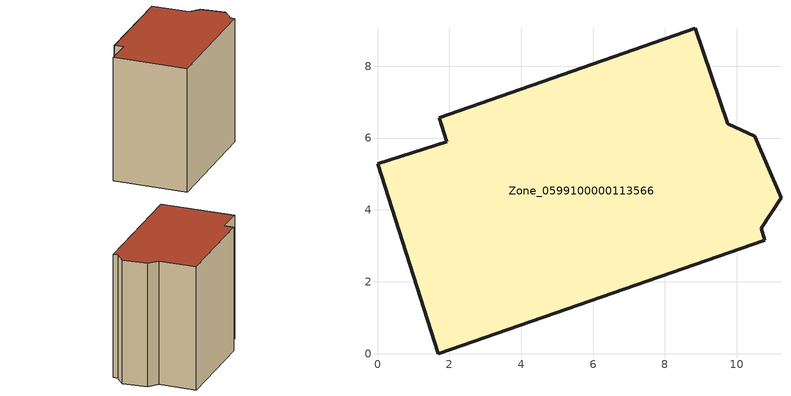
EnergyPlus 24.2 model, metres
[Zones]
Zone_0599100000113566
 floor ground (C_G): 10.68,3.49 10.78,3.15 1.69,0 0,5.29 1.93,5.9 1.71,6.57 8.85,9.05 9.74,6.41 10.5,6.05 11.23,4.33 z0
 wall outside (C_F): 9.74,6.41 8.85,9.05 1.71,6.57 1.93,5.9 0,5.29 1.69,0 10.78,3.15 10.68,3.49 11.23,4.33 10.5,6.05 9.74,6.41 z0:9.32
 roof outside (C_R): 11.23,4.33 10.5,6.05 9.74,6.41 8.85,9.05 1.71,6.57 1.93,5.9 0,5.29 1.69,0 10.78,3.15 10.68,3.49 z9.32
[BUILDING]
Pand.0599100000113566: North Axis=0; Terrain=City; Loads Convergence Tolerance Value=0.04; Temperature Convergence Tolerance Value=0.4; Solar Distribution=FullExterior; Maximum Number of Warmup Days=25; Minimum Number of Warmup Days=1
[Site:Location]
Rotterdam.The.Hague.AP_ZH_NLD Design_Conditions: Latitude=51.96; Longitude=4.45; Time Zone=1; Elevation=-4.5
[SITE:GROUNDTEMPERATURE:BUILDINGSURFACE]
18, 18, 18, 18, 18, 18, 18, 18, 18, 18, 18, 18
[MATERIAL] Thermal Absorptance=0.9; Solar Absorptance=0.7; Visible Absorptance=0.7
Name | Roughness | Thickness | Conductivity | Density | Specific Heat
G.TI.1946 | MediumSmooth | 0.15 | 1 | 540 | 1210
F.TI.1946 | Rough | 0.3 | 0.857143 | 1920 | 840
R.TI.1946 | MediumRough | 0.2 | 0.1 | 1500 | 1000
[CONSTRUCTION]
C_G: G.TI.1946
C_F: F.TI.1946
C_R: R.TI.1946
[ZONE]
Zone_0599100000113566: Type=1; Multiplier=1; Ceiling Height=Autocalculate; Volume=Autocalculate; Floor Area=autocalculate; Part of Total Floor Area=Yes
[ZONEINFILTRATION:DESIGNFLOWRATE]
Infil_Zone_0599100000113566: Zone or ZoneList or Space or SpaceList=Zone_0599100000113566; Schedule=AlwaysOn; Design Flow Rate Calculation Method=Flow/Area; Flow Rate per Floor Area=0.003; Constant Term Coefficient=1; Temperature Term Coefficient=0; Velocity Term Coefficient=0; Velocity Squared Term Coefficient=0
[HVACTEMPLATE:ZONE:IDEALLOADSAIRSYSTEM]
Zone_0599100000113566: Maximum Heating Supply Air Temperature=50; Minimum Cooling Supply Air Temperature=13; Maximum Heating Supply Air Humidity Ratio=0.0156; Minimum Cooling Supply Air Humidity Ratio=0.0077; Heating Limit=NoLimit; Cooling Limit=NoLimit; Dehumidification Control Type=ConstantSensibleHeatRatio; Cooling Sensible Heat Ratio=0.7; Dehumidification Setpoint=60; Humidification Control Type=None; Humidification Setpoint=30; Outdoor Air Method=None; Outdoor Air Flow Rate per Person=0.00944; Outdoor Air Flow Rate per Zone Floor Area=0; Outdoor Air Flow Rate per Zone=0; Demand Controlled Ventilation Type=None; Outdoor Air Economizer Type=NoEconomizer; Heat Recovery Type=None; Sensible Heat Recovery Effectiveness=0.7; Latent Heat Recovery Effectiveness=0.65
[ZONECONTROL:THERMOSTAT]
ThermostatControl_Zone_0599100000113566: Zone or ZoneList=Zone_0599100000113566; Control Type Schedule=DualSetpointControlType; Control 1=Thermostat_Zone_0599100000113566; Temperature Difference Between Cutout And Setpoint=0
[THERMOSTATSETPOINT:DUALSETPOINT]
Thermostat_Zone_0599100000113566: Heating Setpoint Temperature Schedule=HeatingSetpoint_Zone_0599100000113566; Cooling Setpoint Temperature Schedule=CoolingSetpoint_Zone_0599100000113566
[SCHEDULE:COMPACT]
HeatingSetpoint_Zone_0599100000113566: Through: 12/31, For: AllDays, Until: 24:00, 21
CoolingSetpoint_Zone_0599100000113566: Through: 12/31, For: AllDays, Until: 24:00, 24
DualSetpointControlType: Through: 12/31, For: AllDays, Until: 24:00, 4
AlwaysOn: Through: 12/31, For: AllDays, Until: 24:00, 1
